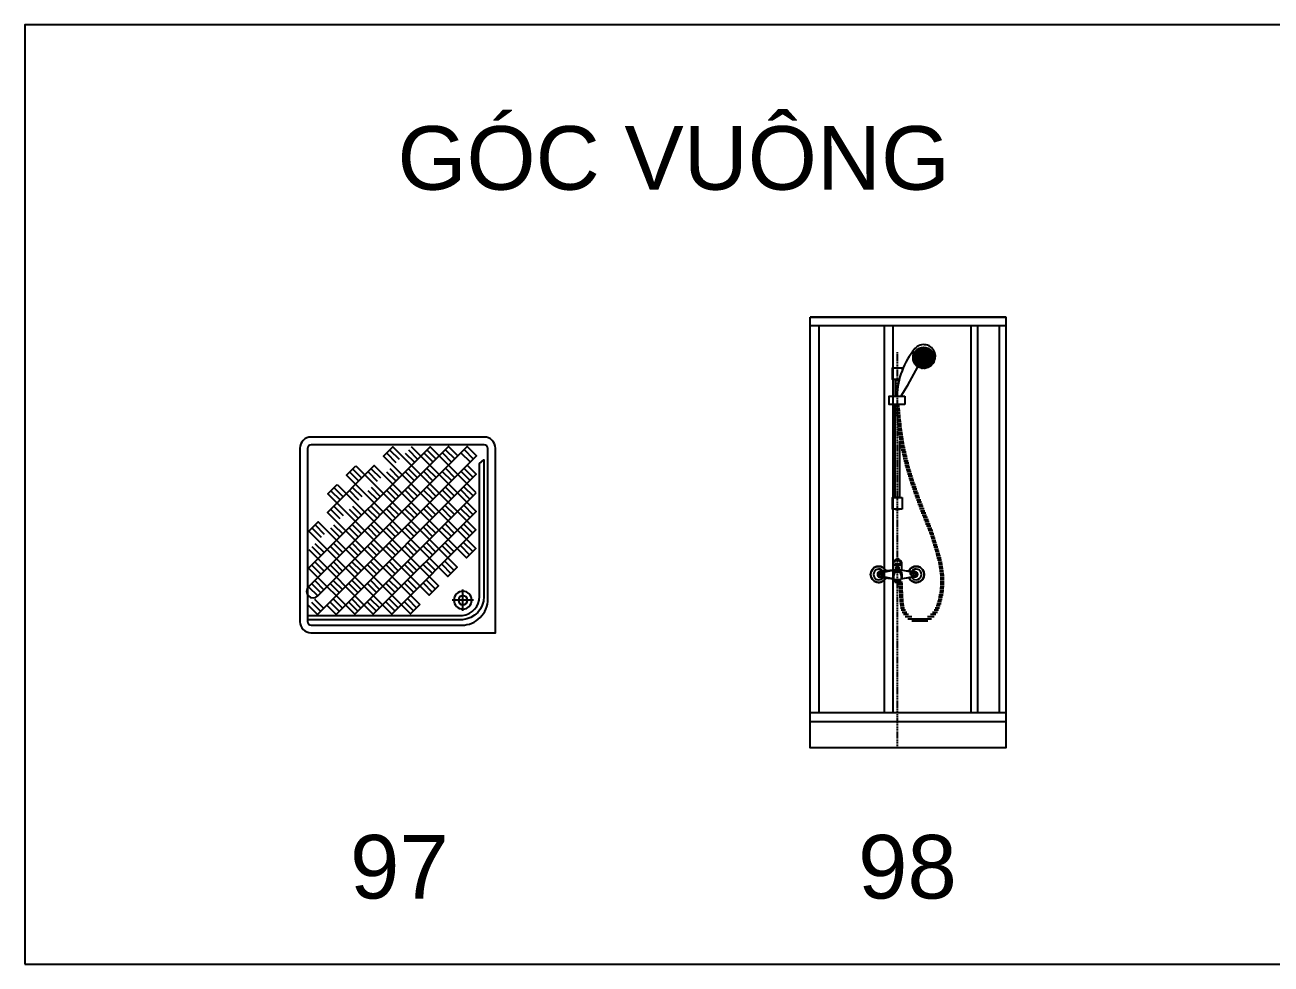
# Model space of a CAD drawing. Header units: inches. Extents: x 242965 to 445791, y 236206 to 423703.
# Drawn here: x 371226 to 376959, y 273806 to 278125 of the extents above; entities that cross this region are included whole.
import ezdxf

# ---------------------------------------------------------------- set-up
doc = ezdxf.new("R2010")
doc.units = ezdxf.units.IN
doc.header["$MEASUREMENT"] = 0
doc.linetypes.add('HIDDEN', pattern=[0.375, 0.25, -0.125])
doc.layers.add('2', color=181, linetype='Continuous', lineweight=20)
doc.layers.add('HATCH', color=8, linetype='Continuous')
doc.layers.add('wc', color=144, linetype='Continuous')
doc.styles.add('Vni-Helve', font='')
doc.styles.get('Vni-Helve').set_extended_font_data('VNI-Helve')

# ---------------------------------------------------------------- blocks, each defined once
blk = doc.blocks.new('98')
at = {"layer": 'HATCH', "linetype": 'Continuous'}
blk.add_lwpolyline([(-900, 1980), (0, 1980), (0, 0), (-900, 0)], close=True, dxfattribs=at)
at = {"layer": 'wc', "color": 7}
blk.add_lwpolyline([(-900, 1980), (0, 1980), (0, 0), (-900, 0)], close=True, dxfattribs=at)
at = {"layer": 'wc'}
for points in [[(0, 1980), (0, 0), (-900, 0), (-900, 1980)], [(0, 1980), (-900, 1980)], [(0, 1940), (-900, 1940)], [(-860, 1940), (-860, 160)], [(-560, 1940), (-560, 160)], [(-520, 1940), (-520, 160)], [(-160, 1940), (-160, 160)], [(-130, 1940), (-130, 160)], [(-30, 1940), (-30, 160)], [(-403.2, 1834.3), (-403.4, 1834.6)], [(-399.5, 1834.3), (-397.6, 1837.6)], [(-397.6, 1837.6), (-397.7, 1837.7)], [(-397.6, 1837.6), (-393.9, 1837.6)], [(-393.9, 1837.6), (-392.7, 1839.7)], [(-392, 1834.3), (-393.9, 1837.6)], [(-388.5, 1840.8), (-388.2, 1840.8)], [(-388.2, 1840.8), (-388.2, 1840.9)], [(-386.4, 1837.6), (-388.2, 1840.8)], [(-388.2, 1834.3), (-386.4, 1837.6)], [(-386.4, 1837.6), (-382.6, 1837.6)], [(-382.6, 1837.6), (-380.7, 1840.8)], [(-380.7, 1834.3), (-382.6, 1837.6)], [(-380.7, 1840.8), (-381.4, 1841.9)], [(-380.7, 1840.8), (-377, 1840.8)], [(-377, 1840.8), (-376.3, 1842)], [(-375.1, 1837.6), (-377, 1840.8)], [(-377, 1834.3), (-375.1, 1837.6)], [(-375.1, 1837.6), (-371.4, 1837.6)], [(-371.4, 1837.6), (-369.5, 1840.8)], [(-369.5, 1834.3), (-371.4, 1837.6)], [(-369.5, 1840.8), (-369.8, 1841.4)], [(-369.5, 1840.8), (-366.8, 1840.8)], [(-365.7, 1834.3), (-363.9, 1837.6)], [(-363.9, 1837.6), (-365.6, 1840.5)], [(-363.9, 1837.6), (-360.1, 1837.6)], [(-360.1, 1837.6), (-359.5, 1838.6)], [(-358.2, 1834.3), (-360.1, 1837.6)], [(-354.5, 1834.3), (-353.7, 1835.7)], [(-426.3, 1794.4), (-425.7, 1795.4)], [(-425.7, 1795.4), (-426.2, 1796.2)], [(-425.7, 1788.9), (-426.1, 1789.5)], [(-426, 1788.4), (-425.7, 1788.9)], [(-425.7, 1795.4), (-422, 1795.4)], [(-425.7, 1788.9), (-422, 1788.9)], [(-425.5, 1801.8), (-422, 1801.8)], [(-425, 1782.4), (-422, 1782.4)], [(-423.9, 1808.3), (-422, 1808.3)], [(-422, 1808.3), (-420.1, 1811.6)], [(-420.1, 1805.1), (-422, 1808.3)], [(-422, 1801.8), (-420.1, 1805.1)], [(-420.1, 1798.6), (-422, 1801.8)], [(-422, 1795.4), (-420.1, 1798.6)], [(-420.1, 1792.1), (-422, 1795.4)], [(-422, 1788.9), (-420.1, 1792.1)], [(-420.1, 1785.6), (-422, 1788.9)], [(-422, 1782.4), (-420.1, 1785.6)], [(-420.1, 1779.1), (-422, 1782.4)], [(-422, 1775.9), (-420.1, 1779.1)], [(-420.1, 1811.6), (-421.6, 1814.2)], [(-420.1, 1811.6), (-416.4, 1811.6)], [(-420.1, 1805.1), (-416.4, 1805.1)], [(-420.1, 1798.6), (-416.4, 1798.6)], [(-420.1, 1792.1), (-416.4, 1792.1)], [(-420.1, 1785.6), (-416.4, 1785.6)], [(-420.1, 1779.1), (-416.4, 1779.1)], [(-419.6, 1818.1), (-416.4, 1818.1)], [(-416.4, 1818.1), (-414.5, 1821.3)], [(-414.5, 1814.8), (-416.4, 1818.1)], [(-416.4, 1811.6), (-414.5, 1814.8)], [(-414.5, 1808.3), (-416.4, 1811.6)], [(-416.4, 1805.1), (-414.5, 1808.3)], [(-414.5, 1801.8), (-416.4, 1805.1)], [(-416.4, 1798.6), (-414.5, 1801.8)], [(-414.5, 1795.4), (-416.4, 1798.6)], [(-416.4, 1792.1), (-414.5, 1795.4)], [(-414.5, 1788.9), (-416.4, 1792.1)], [(-416.4, 1785.6), (-414.5, 1788.9)], [(-414.5, 1782.4), (-416.4, 1785.6)], [(-416.4, 1779.1), (-414.5, 1782.4)], [(-414.5, 1775.9), (-416.4, 1779.1)], [(-414.5, 1821.3), (-415.8, 1823.6)], [(-414.5, 1821.3), (-410.7, 1821.3)], [(-414.5, 1814.8), (-410.7, 1814.8)], [(-414.5, 1808.3), (-410.7, 1808.3)], [(-414.5, 1801.8), (-411.5, 1801.8), (-410.7, 1801.8)], [(-414.5, 1795.4), (-412.5, 1795.4), (-410.7, 1795.4)], [(-414.5, 1788.9), (-412.3, 1788.9), (-410.7, 1788.9)], [(-414.5, 1782.4), (-410.8, 1782.4), (-410.7, 1782.4)], [(-412, 1827.8), (-410.7, 1827.8)], [(-410.7, 1827.8), (-409.3, 1830.3)], [(-408.9, 1824.6), (-410.7, 1827.8)], [(-410.7, 1821.3), (-408.9, 1824.6)], [(-408.9, 1818.1), (-410.7, 1821.3)], [(-410.7, 1814.8), (-408.9, 1818.1)], [(-408.9, 1811.6), (-410.7, 1814.8)], [(-410.7, 1808.3), (-408.9, 1811.6)], [(-409.9, 1806.9), (-410.7, 1808.3)], [(-410.7, 1801.8), (-408.9, 1805.1)], [(-408.9, 1798.6), (-410.7, 1801.8)], [(-410.7, 1795.4), (-408.9, 1798.6)], [(-408.9, 1792.1), (-410.7, 1795.4)], [(-410.7, 1788.9), (-408.9, 1792.1)], [(-408.9, 1785.6), (-410.7, 1788.9)], [(-410.7, 1782.4), (-408.9, 1785.6)], [(-408.9, 1779.1), (-410.7, 1782.4)], [(-410.7, 1775.9), (-409.2, 1778.5)], [(-408.9, 1805.1), (-409.9, 1806.9)], [(-409.2, 1778.5), (-408.9, 1779.1)], [(-408.9, 1824.6), (-405.1, 1824.6)], [(-408.9, 1818.1), (-405.1, 1818.1)], [(-408.9, 1811.6), (-407.5, 1811.6), (-405.1, 1811.6)], [(-408.9, 1805.1), (-405.1, 1805.1)], [(-408.9, 1798.6), (-405.1, 1798.6)], [(-408.9, 1792.1), (-405.1, 1792.1)], [(-408.9, 1785.6), (-405.1, 1785.6)], [(-408.9, 1779.1), (-405.1, 1779.1)], [(-408.4, 1831.1), (-405.1, 1831.1)], [(-405.1, 1831.1), (-403.2, 1834.3)], [(-403.2, 1827.8), (-405.1, 1831.1)], [(-405.1, 1824.6), (-403.2, 1827.8)], [(-403.2, 1821.3), (-405.1, 1824.6)], [(-405.1, 1818.1), (-403.2, 1821.3)], [(-404.1, 1816.3), (-405.1, 1818.1)], [(-405.1, 1811.6), (-403.2, 1814.8)], [(-403.2, 1808.3), (-405.1, 1811.6)], [(-405.1, 1805.1), (-403.2, 1808.3)], [(-403.2, 1801.8), (-405.1, 1805.1)], [(-405.1, 1798.6), (-403.2, 1801.8)], [(-403.2, 1795.4), (-405.1, 1798.6)], [(-405.1, 1792.1), (-403.2, 1795.4)], [(-403.2, 1788.9), (-405.1, 1792.1)], [(-405.1, 1785.6), (-403.2, 1788.9)], [(-403.2, 1782.4), (-405.1, 1785.6)], [(-405.1, 1779.1), (-403.2, 1782.4)], [(-403.2, 1775.9), (-405.1, 1779.1)], [(-403.2, 1814.8), (-404.1, 1816.3)], [(-403.2, 1834.3), (-399.5, 1834.3)], [(-403.2, 1827.8), (-399.5, 1827.8)], [(-403.2, 1821.3), (-399.5, 1821.3)], [(-403.2, 1814.8), (-399.5, 1814.8)], [(-403.2, 1808.3), (-399.5, 1808.3)], [(-403.2, 1801.8), (-399.5, 1801.8)], [(-403.2, 1795.4), (-399.5, 1795.4)], [(-403.2, 1788.9), (-399.5, 1788.9)], [(-403.2, 1782.4), (-399.5, 1782.4)], [(-397.6, 1831.1), (-399.5, 1834.3)], [(-399.5, 1827.8), (-397.6, 1831.1)], [(-397.6, 1824.6), (-399.5, 1827.8)], [(-399.5, 1821.3), (-397.6, 1824.6)], [(-399.2, 1820.9), (-399.5, 1821.3)], [(-399.5, 1814.8), (-397.6, 1818.1)], [(-397.6, 1811.6), (-399.5, 1814.8)], [(-399.5, 1808.3), (-397.6, 1811.6)], [(-397.6, 1805.1), (-399.5, 1808.3)], [(-399.5, 1801.8), (-397.6, 1805.1)], [(-397.6, 1798.6), (-399.5, 1801.8)], [(-399.5, 1795.4), (-397.6, 1798.6)], [(-397.6, 1792.1), (-399.5, 1795.4)], [(-399.5, 1788.9), (-397.6, 1792.1)], [(-397.6, 1785.6), (-399.5, 1788.9)], [(-399.5, 1782.4), (-397.6, 1785.6)], [(-397.6, 1779.1), (-399.5, 1782.4)], [(-399.5, 1775.9), (-397.6, 1779.1)], [(-397.6, 1818.1), (-399.2, 1820.9)], [(-397.6, 1831.1), (-393.9, 1831.1)], [(-397.6, 1824.6), (-393.9, 1824.6)], [(-397.6, 1818.1), (-393.9, 1818.1)], [(-397.6, 1811.6), (-393.9, 1811.6)], [(-397.6, 1805.1), (-393.9, 1805.1)], [(-397.6, 1798.6), (-393.9, 1798.6)], [(-397.6, 1792.1), (-393.9, 1792.1)], [(-397.6, 1785.6), (-393.9, 1785.6)], [(-397.6, 1779.1), (-393.9, 1779.1)], [(-393.9, 1831.1), (-392, 1834.3)], [(-392, 1827.8), (-393.9, 1831.1)], [(-393.9, 1824.6), (-392, 1827.8)], [(-392, 1821.3), (-393.8, 1824.4), (-393.8, 1824.4), (-393.9, 1824.6)], [(-393.9, 1818.1), (-392, 1821.3)], [(-392, 1814.8), (-393.9, 1818.1)], [(-393.9, 1811.6), (-392, 1814.8)], [(-392, 1808.3), (-393.9, 1811.6)], [(-393.9, 1805.1), (-392, 1808.3)], [(-392, 1801.8), (-393.9, 1805.1)], [(-393.9, 1798.6), (-392, 1801.8)], [(-392, 1795.4), (-393.9, 1798.6)], [(-393.9, 1792.1), (-392, 1795.4)], [(-392, 1788.9), (-393.9, 1792.1)], [(-393.9, 1785.6), (-392, 1788.9)], [(-392, 1782.4), (-393.9, 1785.6)], [(-393.9, 1779.1), (-392, 1782.4)], [(-392, 1775.9), (-393.9, 1779.1)], [(-392, 1834.3), (-388.2, 1834.3)], [(-392, 1827.8), (-388.2, 1827.8)], [(-392, 1821.3), (-388.2, 1821.3)], [(-392, 1814.8), (-388.2, 1814.8)], [(-392, 1808.3), (-388.2, 1808.3)], [(-392, 1801.8), (-388.2, 1801.8)], [(-392, 1795.4), (-388.2, 1795.4)], [(-392, 1788.9), (-388.2, 1788.9)], [(-392, 1782.4), (-388.2, 1782.4)], [(-386.4, 1831.1), (-388.2, 1834.3)], [(-388.2, 1827.8), (-386.4, 1831.1)], [(-387.7, 1826.9), (-388.2, 1827.8)], [(-388.2, 1821.3), (-386.4, 1824.6)], [(-386.4, 1818.1), (-388.2, 1821.3)], [(-388.2, 1814.8), (-386.4, 1818.1)], [(-386.4, 1811.6), (-388.2, 1814.8)], [(-388.2, 1808.3), (-386.4, 1811.6)], [(-386.4, 1805.1), (-388.2, 1808.3)], [(-388.2, 1801.8), (-386.4, 1805.1)], [(-386.4, 1798.6), (-388.2, 1801.8)], [(-388.2, 1795.4), (-386.4, 1798.6)], [(-386.4, 1792.1), (-388.2, 1795.4)], [(-388.2, 1788.9), (-386.4, 1792.1)], [(-386.4, 1785.6), (-388.2, 1788.9)], [(-388.2, 1782.4), (-386.4, 1785.6)], [(-386.4, 1779.1), (-388.2, 1782.4)], [(-388.2, 1775.9), (-386.4, 1779.1)], [(-386.4, 1824.6), (-387.7, 1826.9)], [(-386.4, 1831.1), (-382.6, 1831.1)], [(-386.4, 1824.6), (-382.6, 1824.6)], [(-386.4, 1818.1), (-382.6, 1818.1)], [(-386.4, 1811.6), (-382.6, 1811.6)], [(-386.4, 1805.1), (-382.6, 1805.1)], [(-386.4, 1798.6), (-382.6, 1798.6)], [(-386.4, 1792.1), (-382.6, 1792.1)], [(-386.4, 1785.6), (-382.6, 1785.6)], [(-386.4, 1779.1), (-382.6, 1779.1)], [(-382.6, 1831.1), (-380.7, 1834.3)], [(-380.9, 1828.2), (-382.6, 1831.1)], [(-382.6, 1824.6), (-380.7, 1827.8)], [(-380.7, 1821.3), (-382.6, 1824.6)], [(-382.6, 1818.1), (-380.7, 1821.3)], [(-380.7, 1814.8), (-382.6, 1818.1)], [(-382.6, 1811.6), (-380.7, 1814.8)], [(-380.7, 1808.3), (-382.6, 1811.6)], [(-382.6, 1805.1), (-380.7, 1808.3)], [(-380.7, 1801.8), (-382.6, 1805.1)], [(-382.6, 1798.6), (-380.7, 1801.8)], [(-380.7, 1795.4), (-382.6, 1798.6)], [(-382.6, 1792.1), (-380.7, 1795.4)], [(-380.7, 1788.9), (-382.6, 1792.1)], [(-382.6, 1785.6), (-380.7, 1788.9)], [(-380.7, 1782.4), (-382.6, 1785.6)], [(-382.6, 1779.1), (-380.7, 1782.4)], [(-380.7, 1775.9), (-382.6, 1779.1)], [(-380.7, 1827.8), (-380.9, 1828.2)], [(-380.7, 1834.3), (-377, 1834.3)], [(-380.7, 1827.8), (-377, 1827.8)], [(-380.7, 1821.3), (-377, 1821.3)], [(-380.7, 1814.8), (-377, 1814.8)], [(-380.7, 1808.3), (-377, 1808.3)], [(-380.7, 1801.8), (-377, 1801.8)], [(-380.7, 1795.4), (-377, 1795.4)], [(-380.7, 1788.9), (-377, 1788.9)], [(-380.7, 1782.4), (-377, 1782.4)], [(-375.1, 1831.1), (-377, 1834.3)], [(-377, 1827.8), (-376.7, 1828.3)], [(-375.1, 1824.6), (-377, 1827.8)], [(-377, 1821.3), (-375.1, 1824.6)], [(-375.1, 1818.1), (-377, 1821.3)], [(-377, 1814.8), (-375.1, 1818.1)], [(-375.1, 1811.6), (-377, 1814.8)], [(-377, 1808.3), (-375.1, 1811.6)], [(-375.1, 1805.1), (-377, 1808.3)], [(-377, 1801.8), (-375.1, 1805.1)], [(-375.1, 1798.6), (-377, 1801.8)], [(-377, 1795.4), (-375.1, 1798.6)], [(-375.1, 1792.1), (-377, 1795.4)], [(-377, 1788.9), (-375.1, 1792.1)], [(-375.1, 1785.6), (-377, 1788.9)], [(-377, 1782.4), (-375.1, 1785.6)], [(-375.1, 1779.1), (-377, 1782.4)], [(-377, 1775.9), (-375.1, 1779.1)], [(-376.7, 1828.3), (-375.1, 1831.1)], [(-375.1, 1831.1), (-371.4, 1831.1)], [(-375.1, 1824.6), (-371.4, 1824.6)], [(-375.1, 1818.1), (-371.4, 1818.1)], [(-375.1, 1811.6), (-371.4, 1811.6)], [(-375.1, 1805.1), (-371.4, 1805.1)], [(-375.1, 1798.6), (-371.4, 1798.6)], [(-375.1, 1792.1), (-371.4, 1792.1)], [(-375.1, 1785.6), (-371.4, 1785.6)], [(-375.1, 1779.1), (-371.4, 1779.1)], [(-371.4, 1831.1), (-369.5, 1834.3)], [(-369.5, 1827.8), (-371.4, 1831.1)], [(-371.4, 1824.6), (-369.7, 1827.4)], [(-369.5, 1821.3), (-371.4, 1824.6)], [(-371.4, 1818.1), (-369.5, 1821.3)], [(-369.5, 1814.8), (-371.4, 1818.1)], [(-371.4, 1811.6), (-369.5, 1814.8)], [(-369.5, 1808.3), (-371.4, 1811.6)], [(-371.4, 1805.1), (-369.5, 1808.3)], [(-369.5, 1801.8), (-371.4, 1805.1)], [(-371.4, 1798.6), (-369.5, 1801.8)], [(-369.5, 1795.4), (-371.4, 1798.6)], [(-371.4, 1792.1), (-369.5, 1795.4)], [(-369.5, 1788.9), (-371.4, 1792.1)], [(-371.4, 1785.6), (-369.5, 1788.9)], [(-369.5, 1782.4), (-371.4, 1785.6)], [(-371.4, 1779.1), (-369.5, 1782.4)], [(-369.5, 1775.9), (-371.4, 1779.1)], [(-369.7, 1827.4), (-369.5, 1827.8)], [(-369.5, 1834.3), (-365.7, 1834.3)], [(-369.5, 1827.8), (-365.7, 1827.8)], [(-369.5, 1821.3), (-365.7, 1821.3)], [(-369.5, 1814.8), (-365.7, 1814.8)], [(-369.5, 1808.3), (-365.7, 1808.3)], [(-369.5, 1801.8), (-365.7, 1801.8)], [(-369.5, 1795.4), (-365.7, 1795.4)], [(-369.5, 1788.9), (-365.7, 1788.9)], [(-369.5, 1782.4), (-365.7, 1782.4)], [(-363.9, 1831.1), (-365.7, 1834.3)], [(-365.7, 1827.8), (-363.9, 1831.1)], [(-364.6, 1825.8), (-365.7, 1827.8)], [(-365.7, 1821.3), (-363.9, 1824.6)], [(-363.9, 1818.1), (-365.7, 1821.3)], [(-365.7, 1814.8), (-363.9, 1818.1)], [(-363.9, 1811.6), (-365.7, 1814.8)], [(-365.7, 1808.3), (-363.9, 1811.6)], [(-363.9, 1805.1), (-365.7, 1808.3)], [(-365.7, 1801.8), (-363.9, 1805.1)], [(-363.9, 1798.6), (-365.7, 1801.8)], [(-365.7, 1795.4), (-363.9, 1798.6)], [(-363.9, 1792.1), (-365.7, 1795.4)], [(-365.7, 1788.9), (-363.9, 1792.1)], [(-363.9, 1785.6), (-365.7, 1788.9)], [(-365.7, 1782.4), (-363.9, 1785.6)], [(-363.9, 1779.1), (-365.7, 1782.4)], [(-365.7, 1775.9), (-363.9, 1779.1)], [(-363.9, 1824.6), (-364.6, 1825.8)], [(-363.9, 1831.1), (-360.1, 1831.1)], [(-363.9, 1824.6), (-361.9, 1824.6)], [(-363.9, 1818.1), (-360.1, 1818.1)], [(-363.9, 1811.6), (-360.1, 1811.6)], [(-363.9, 1805.1), (-360.1, 1805.1)], [(-363.9, 1798.6), (-360.1, 1798.6)], [(-363.9, 1792.1), (-360.1, 1792.1)], [(-363.9, 1785.6), (-360.1, 1785.6)], [(-363.9, 1779.1), (-360.1, 1779.1)], [(-361.9, 1824.6), (-360.1, 1824.6)], [(-360.1, 1831.1), (-358.2, 1834.3)], [(-358.2, 1827.8), (-360.1, 1831.1)], [(-360.1, 1824.6), (-358.2, 1827.8)], [(-359.3, 1823.1), (-360.1, 1824.6)], [(-360.1, 1818.1), (-358.2, 1821.3)], [(-358.2, 1814.8), (-360.1, 1818.1)], [(-360.1, 1811.6), (-358.2, 1814.8)], [(-358.2, 1808.3), (-360.1, 1811.6)], [(-360.1, 1805.1), (-358.2, 1808.3)], [(-358.2, 1801.8), (-360.1, 1805.1)], [(-360.1, 1798.6), (-358.2, 1801.8)], [(-358.2, 1795.4), (-360.1, 1798.6)], [(-360.1, 1792.1), (-358.2, 1795.4)], [(-358.2, 1788.9), (-360.1, 1792.1)], [(-360.1, 1785.6), (-358.2, 1788.9)], [(-358.2, 1782.4), (-360.1, 1785.6)], [(-360.1, 1779.1), (-358.2, 1782.4)], [(-358.2, 1775.9), (-360.1, 1779.1)], [(-358.2, 1821.3), (-359.3, 1823.1)], [(-358.2, 1834.3), (-354.5, 1834.3)], [(-358.2, 1827.8), (-354.5, 1827.8)], [(-358.2, 1821.3), (-356.6, 1821.3)], [(-358.2, 1814.8), (-354.5, 1814.8)], [(-358.2, 1808.3), (-354.5, 1808.3)], [(-358.2, 1801.8), (-354.5, 1801.8)], [(-358.2, 1795.4), (-354.5, 1795.4)], [(-358.2, 1788.9), (-354.5, 1788.9)], [(-358.2, 1782.4), (-354.5, 1782.4)], [(-356.6, 1821.3), (-354.5, 1821.3)], [(-352.6, 1831.1), (-354.5, 1834.3)], [(-354.5, 1827.8), (-352.6, 1831.1)], [(-352.6, 1824.6), (-354.5, 1827.8)], [(-354.5, 1821.3), (-352.6, 1824.6)], [(-352.6, 1818.1), (-354.5, 1821.3)], [(-354.5, 1814.8), (-352.7, 1817.9)], [(-352.6, 1811.6), (-354.5, 1814.8)], [(-354.5, 1808.3), (-352.6, 1811.6)], [(-352.6, 1805.1), (-354.5, 1808.3)], [(-354.5, 1801.8), (-352.6, 1805.1)], [(-352.6, 1798.6), (-354.5, 1801.8)], [(-354.5, 1795.4), (-352.6, 1798.6)], [(-352.6, 1792.1), (-354.5, 1795.4)], [(-354.5, 1788.9), (-352.6, 1792.1)], [(-352.6, 1785.6), (-354.5, 1788.9)], [(-354.5, 1782.4), (-352.6, 1785.6)], [(-352.6, 1779.1), (-354.5, 1782.4)], [(-354.5, 1775.9), (-352.6, 1779.1)], [(-352.7, 1817.9), (-352.6, 1818.1)], [(-352.6, 1831.1), (-348.9, 1831.1)], [(-352.6, 1824.6), (-348.9, 1824.6)], [(-352.6, 1818.1), (-348.9, 1818.1)], [(-352.6, 1811.6), (-348.9, 1811.6)], [(-352.6, 1805.1), (-348.9, 1805.1)], [(-352.6, 1798.6), (-348.9, 1798.6)], [(-352.6, 1792.1), (-348.9, 1792.1)], [(-352.6, 1785.6), (-348.9, 1785.6)], [(-352.6, 1779.1), (-348.9, 1779.1)], [(-348.9, 1831.1), (-348.2, 1832.2)], [(-347, 1827.8), (-348.9, 1831.1)], [(-348.9, 1824.6), (-347, 1827.8)], [(-347, 1821.3), (-348.9, 1824.6)], [(-348.9, 1818.1), (-347, 1821.3)], [(-347, 1814.8), (-348.9, 1818.1)], [(-348.9, 1811.6), (-348.4, 1812.5)], [(-347, 1808.3), (-348.9, 1811.6)], [(-348.9, 1805.1), (-347, 1808.3)], [(-347, 1801.8), (-348.9, 1805.1)], [(-348.9, 1798.6), (-347, 1801.8)], [(-347, 1795.4), (-348.9, 1798.6)], [(-348.9, 1792.1), (-347, 1795.4)], [(-347, 1788.9), (-348.9, 1792.1)], [(-348.9, 1785.6), (-347, 1788.9)], [(-347, 1782.4), (-348.9, 1785.6)], [(-348.9, 1779.1), (-347, 1782.4)], [(-347.2, 1776.2), (-348.9, 1779.1)], [(-348.4, 1812.5), (-347, 1814.8)], [(-347, 1827.8), (-343.3, 1827.8)], [(-347, 1821.3), (-343.2, 1821.3)], [(-347, 1814.8), (-343.2, 1814.8)], [(-347, 1808.3), (-346, 1808.3)], [(-347, 1801.8), (-343.7, 1801.8)], [(-347, 1795.4), (-343.2, 1795.4)], [(-347, 1788.9), (-343.2, 1788.9)], [(-347, 1782.4), (-344.5, 1782.4), (-343.2, 1782.4)], [(-346, 1808.3), (-343.2, 1808.3)], [(-343.7, 1801.8), (-343.2, 1801.8)], [(-341.4, 1824.6), (-343.2, 1827.8)], [(-343.2, 1821.3), (-341.4, 1824.6)], [(-341.4, 1818.1), (-343.2, 1821.3)], [(-343.2, 1814.8), (-341.4, 1818.1)], [(-341.4, 1811.6), (-343.2, 1814.8)], [(-343.2, 1808.3), (-341.4, 1811.6)], [(-341.4, 1805.1), (-343.2, 1808.3)], [(-343.2, 1801.8), (-341.4, 1805.1)], [(-341.4, 1798.6), (-343.2, 1801.8)], [(-343.2, 1795.4), (-342.8, 1796.1)], [(-342.7, 1794.4), (-343.2, 1795.4)], [(-343.2, 1788.9), (-342.9, 1789.4)], [(-343, 1788.5), (-343.2, 1788.9)], [(-343.2, 1782.4), (-341.4, 1785.6)], [(-341.4, 1779.1), (-343.2, 1782.4)], [(-343.2, 1775.9), (-341.4, 1779.1)], [(-341.4, 1785.6), (-343, 1788.5)], [(-342.9, 1789.4), (-341.4, 1792.1)], [(-342.8, 1796.1), (-341.4, 1798.6)], [(-341.4, 1792.1), (-342.7, 1794.4)], [(-341.4, 1824.6), (-340.3, 1824.6)], [(-341.4, 1818.1), (-337.6, 1818.1)], [(-341.4, 1811.6), (-337.6, 1811.6)], [(-341.4, 1805.1), (-337.6, 1805.1)], [(-341.4, 1798.6), (-337.6, 1798.6)], [(-341.4, 1792.1), (-337.6, 1792.1)], [(-341.4, 1785.6), (-337.6, 1785.6)], [(-341.4, 1779.1), (-337.6, 1779.1)], [(-337.6, 1818.1), (-336.7, 1819.7)], [(-335.7, 1814.8), (-337.6, 1818.1)], [(-337.6, 1811.6), (-335.7, 1814.8)], [(-335.7, 1808.3), (-337.6, 1811.6)], [(-337.6, 1805.1), (-335.7, 1808.3)], [(-335.7, 1801.8), (-337.6, 1805.1)], [(-337.6, 1798.6), (-335.7, 1801.8)], [(-335.7, 1795.4), (-337.6, 1798.6)], [(-337.6, 1792.1), (-335.7, 1795.4)], [(-335.7, 1788.9), (-337.6, 1792.1)], [(-337.6, 1785.6), (-335.7, 1788.9)], [(-335.7, 1782.4), (-337.6, 1785.6)], [(-337.6, 1779.1), (-335.7, 1782.4)], [(-335.7, 1775.9), (-337.6, 1779.1)], [(-335.7, 1814.8), (-334, 1814.8)], [(-335.7, 1808.3), (-332, 1808.3)], [(-335.7, 1801.8), (-332, 1801.8)], [(-335.7, 1795.4), (-332, 1795.4)], [(-335.7, 1788.9), (-332, 1788.9)], [(-335.7, 1782.4), (-332, 1782.4)], [(-332, 1808.3), (-331.6, 1809.1)], [(-330.6, 1806), (-332, 1808.3)], [(-332, 1801.8), (-330.3, 1804.7)], [(-330.1, 1798.6), (-332, 1801.8)], [(-332, 1795.4), (-330.1, 1798.6)], [(-330.1, 1792.1), (-332, 1795.4)], [(-332, 1788.9), (-330.1, 1792.1)], [(-330.1, 1785.6), (-332, 1788.9)], [(-332, 1782.4), (-330.1, 1785.6)], [(-330.8, 1780.3), (-332, 1782.4)], [(-330.1, 1798.6), (-329.3, 1798.6)], [(-330.1, 1792.1), (-329, 1792.1)], [(-330.1, 1785.6), (-329.6, 1785.6)], [(-495.9, 1694.4), (-520.8, 1694.4), (-520.8, 1748.1), (-475.9, 1748.1)], [(-475.9, 1748.1), (-475.9, 1737.4)], [(-423, 1775.9), (-422, 1775.9)], [(-420.1, 1772.6), (-422, 1775.9)], [(-420.9, 1771.2), (-420.1, 1772.6)], [(-420.1, 1772.6), (-416.4, 1772.6)], [(-417.9, 1766.1), (-416.4, 1766.1)], [(-416.4, 1772.6), (-414.5, 1775.9)], [(-414.5, 1769.4), (-416.4, 1772.6)], [(-416.4, 1766.1), (-414.5, 1769.4)], [(-414.5, 1762.9), (-416.4, 1766.1)], [(-414.9, 1762.1), (-414.5, 1762.9)], [(-414.5, 1775.9), (-410.7, 1775.9)], [(-414.5, 1769.4), (-410.7, 1769.4)], [(-414.5, 1762.9), (-410.7, 1762.9)], [(-408.9, 1772.6), (-410.7, 1775.9)], [(-410.7, 1769.4), (-408.9, 1772.6)], [(-408.9, 1766.1), (-410.7, 1769.4)], [(-410.7, 1762.9), (-408.9, 1766.1)], [(-408.9, 1759.6), (-410.7, 1762.9)], [(-410.2, 1757.3), (-408.9, 1759.6)], [(-408.9, 1772.6), (-405.7, 1772.6), (-405.1, 1772.6)], [(-408.9, 1766.1), (-405.1, 1766.1)], [(-408.9, 1759.6), (-405.1, 1759.6)], [(-405.1, 1772.6), (-403.2, 1775.9)], [(-403.6, 1770), (-405.1, 1772.6)], [(-405.1, 1766.1), (-403.2, 1769.4)], [(-403.2, 1762.9), (-405.1, 1766.1)], [(-405.1, 1759.6), (-403.2, 1762.9)], [(-403.2, 1756.4), (-405.1, 1759.6)], [(-405.1, 1753.2), (-403.2, 1756.4)], [(-403.2, 1769.4), (-403.6, 1770)], [(-403.2, 1775.9), (-399.5, 1775.9)], [(-403.2, 1769.4), (-403, 1769.4), (-399.5, 1769.4)], [(-403.2, 1762.9), (-399.5, 1762.9)], [(-403.2, 1756.4), (-399.5, 1756.4)], [(-397.6, 1772.6), (-399.5, 1775.9)], [(-399.5, 1769.4), (-397.6, 1772.6)], [(-397.6, 1766.1), (-399.5, 1769.4)], [(-399.5, 1762.9), (-398.2, 1765.1)], [(-397.6, 1759.6), (-399.5, 1762.9)], [(-399.5, 1756.4), (-397.6, 1759.6)], [(-397.6, 1753.1), (-399.5, 1756.4)], [(-399.5, 1749.9), (-397.6, 1753.1)], [(-398.2, 1765.1), (-397.6, 1766.1)], [(-397.6, 1772.6), (-393.9, 1772.6)], [(-397.6, 1766.1), (-393.9, 1766.1)], [(-397.6, 1759.6), (-393.9, 1759.6)], [(-397.6, 1753.1), (-393.9, 1753.1)], [(-393.9, 1772.6), (-392, 1775.9)], [(-392, 1769.4), (-393.9, 1772.6)], [(-393.9, 1766.1), (-392, 1769.4)], [(-392, 1762.9), (-393.9, 1766.1)], [(-393.9, 1759.6), (-392.6, 1761.8)], [(-392, 1756.4), (-393.9, 1759.6)], [(-393.9, 1753.1), (-392, 1756.4)], [(-392, 1749.9), (-393.9, 1753.1)], [(-393.4, 1747.4), (-392, 1749.9)], [(-392.6, 1761.8), (-392, 1762.9)], [(-392, 1775.9), (-388.2, 1775.9)], [(-392, 1769.4), (-388.2, 1769.4)], [(-392, 1762.9), (-388.2, 1762.9)], [(-392, 1756.4), (-388.2, 1756.4)], [(-392, 1749.9), (-388.2, 1749.9)], [(-386.4, 1772.6), (-388.2, 1775.9)], [(-388.2, 1769.4), (-386.4, 1772.6)], [(-386.4, 1766.1), (-388.2, 1769.4)], [(-388.2, 1762.9), (-386.4, 1766.1)], [(-386.4, 1759.6), (-388.2, 1762.9)], [(-388.2, 1756.4), (-386.4, 1759.6)], [(-386.4, 1753.1), (-388.2, 1756.4)], [(-388.2, 1749.9), (-386.4, 1753.1)], [(-386.4, 1746.6), (-388.2, 1749.9)], [(-386.9, 1745.6), (-386.4, 1746.6)], [(-386.4, 1772.6), (-382.6, 1772.6)], [(-386.4, 1766.1), (-382.6, 1766.1)], [(-386.4, 1759.6), (-382.6, 1759.6)], [(-386.4, 1759.6), (-386.4, 1759.6)], [(-386.4, 1753.1), (-382.6, 1753.1)], [(-386.4, 1746.6), (-382.6, 1746.6)], [(-382.6, 1772.6), (-380.7, 1775.9)], [(-380.7, 1769.4), (-382.6, 1772.6)], [(-382.6, 1766.1), (-380.7, 1769.4)], [(-380.7, 1762.9), (-382.6, 1766.1)], [(-382.6, 1759.6), (-380.7, 1762.9)], [(-382.1, 1758.7), (-382.6, 1759.6)], [(-382.6, 1753.1), (-380.7, 1756.4)], [(-380.7, 1749.9), (-382.6, 1753.1)], [(-382.6, 1746.6), (-380.7, 1749.9)], [(-381.6, 1744.9), (-382.6, 1746.6)], [(-380.7, 1756.4), (-382.1, 1758.7)], [(-380.7, 1775.9), (-377, 1775.9)], [(-380.7, 1769.4), (-377, 1769.4)], [(-380.7, 1762.9), (-377, 1762.9)], [(-380.7, 1756.4), (-377, 1756.4)], [(-380.7, 1749.9), (-377, 1749.9)], [(-375.1, 1772.6), (-377, 1775.9)], [(-377, 1769.4), (-375.1, 1772.6)], [(-375.1, 1766.1), (-377, 1769.4)], [(-377, 1762.9), (-375.1, 1766.1)], [(-375.1, 1759.6), (-377, 1762.9)], [(-377, 1756.4), (-375.8, 1758.5)], [(-375.1, 1753.1), (-377, 1756.4)], [(-377, 1749.9), (-375.1, 1753.1)], [(-375.1, 1746.6), (-377, 1749.9)], [(-376.2, 1744.8), (-375.1, 1746.6)], [(-375.8, 1758.5), (-375.1, 1759.6)], [(-375.1, 1772.6), (-371.4, 1772.6)], [(-375.1, 1766.1), (-371.4, 1766.1)], [(-375.1, 1759.6), (-371.4, 1759.6)], [(-375.1, 1753.1), (-371.4, 1753.1)], [(-375.1, 1746.6), (-371.4, 1746.6)], [(-371.4, 1772.6), (-369.5, 1775.9)], [(-369.5, 1769.4), (-371.4, 1772.6)], [(-371.4, 1766.1), (-369.5, 1769.4)], [(-369.5, 1762.9), (-371.4, 1766.1)], [(-371.4, 1759.6), (-369.5, 1762.9)], [(-371, 1759.1), (-371.4, 1759.6)], [(-371.4, 1753.1), (-369.5, 1756.4)], [(-369.5, 1749.9), (-371.4, 1753.1)], [(-371.4, 1746.6), (-369.5, 1749.9)], [(-370.6, 1745.2), (-371.4, 1746.6)], [(-369.5, 1756.4), (-371, 1759.1)], [(-369.5, 1775.9), (-365.7, 1775.9)], [(-369.5, 1769.4), (-365.7, 1769.4)], [(-369.5, 1762.9), (-365.7, 1762.9)], [(-369.5, 1756.4), (-365.7, 1756.4)], [(-369.5, 1749.9), (-365.7, 1749.9)], [(-363.9, 1772.6), (-365.7, 1775.9)], [(-365.7, 1769.4), (-363.9, 1772.6)], [(-363.9, 1766.1), (-365.7, 1769.4)], [(-365.7, 1762.9), (-363.9, 1766.1)], [(-364.6, 1760.9), (-365.7, 1762.9)], [(-365.7, 1756.4), (-363.9, 1759.6)], [(-363.9, 1753.1), (-365.7, 1756.4)], [(-365.7, 1749.9), (-363.9, 1753.1)], [(-363.9, 1746.7), (-365.7, 1749.9)], [(-363.9, 1759.6), (-364.6, 1760.9)], [(-363.9, 1772.6), (-360.1, 1772.6)], [(-363.9, 1766.1), (-360.1, 1766.1)], [(-363.9, 1759.6), (-360.1, 1759.6)], [(-363.9, 1753.1), (-360.1, 1753.1)], [(-360.1, 1772.6), (-358.2, 1775.9)], [(-358.2, 1769.4), (-360.1, 1772.6)], [(-360.1, 1766.1), (-358.2, 1769.4)], [(-358.8, 1763.9), (-360.1, 1766.1)], [(-360.1, 1759.6), (-358.2, 1762.9)], [(-358.2, 1756.4), (-360.1, 1759.6)], [(-360.1, 1753.1), (-358.2, 1756.4)], [(-358.2, 1749.9), (-360.1, 1753.1)], [(-359.1, 1748.4), (-358.2, 1749.9)], [(-358.2, 1762.9), (-358.8, 1763.9)], [(-358.2, 1775.9), (-354.5, 1775.9)], [(-358.2, 1769.4), (-354.5, 1769.4)], [(-358.2, 1762.9), (-354.5, 1762.9)], [(-358.2, 1756.4), (-354.5, 1756.4)], [(-358.2, 1749.9), (-355.8, 1749.9)], [(-352.6, 1772.6), (-354.5, 1775.9)], [(-354.5, 1769.4), (-352.6, 1772.6)], [(-353.7, 1767.9), (-354.5, 1769.4)], [(-354.5, 1762.9), (-352.6, 1766.1)], [(-352.6, 1759.6), (-354.5, 1762.9)], [(-354.5, 1756.4), (-352.6, 1759.6)], [(-352.6, 1753.1), (-354.5, 1756.4)], [(-353.9, 1750.9), (-352.6, 1753.1)], [(-352.6, 1766.1), (-353.7, 1767.9)], [(-352.6, 1772.6), (-349.5, 1772.6), (-348.9, 1772.6)], [(-352.6, 1766.1), (-348.9, 1766.1)], [(-352.6, 1759.6), (-348.9, 1759.6)], [(-352.6, 1753.1), (-350.3, 1753.1)], [(-348.9, 1772.6), (-347, 1775.9)], [(-347, 1769.4), (-348.9, 1772.6)], [(-348.9, 1766.1), (-347, 1769.4)], [(-347, 1762.9), (-348.9, 1766.1)], [(-348.9, 1759.6), (-347, 1762.9)], [(-347, 1756.4), (-348.9, 1759.6)], [(-347.8, 1754.9), (-347, 1756.4)], [(-347, 1775.9), (-347.2, 1776.2)], [(-347, 1775.9), (-343.2, 1775.9)], [(-347, 1769.4), (-343.2, 1769.4)], [(-347, 1762.9), (-343.2, 1762.9)], [(-347, 1756.4), (-346, 1756.4)], [(-341.4, 1772.6), (-343.2, 1775.9)], [(-343.2, 1769.4), (-341.4, 1772.6)], [(-341.4, 1766.1), (-343.2, 1769.4)], [(-343.2, 1762.9), (-341.4, 1766.1)], [(-341.8, 1760.4), (-343.2, 1762.9)], [(-341.4, 1772.6), (-337.6, 1772.6)], [(-341.4, 1766.1), (-337.6, 1766.1)], [(-337.6, 1772.6), (-335.7, 1775.9)], [(-335.7, 1769.4), (-337.6, 1772.6)], [(-337.6, 1766.1), (-335.7, 1769.4)], [(-337.5, 1765.9), (-337.6, 1766.1)], [(-335.7, 1775.9), (-332.2, 1775.9)], [(-335.7, 1769.4), (-335.3, 1769.4)], [(-489.8, 1694.4), (-508.3, 1694.4), (-508.3, 1617.8)], [(-464.8, 1579.1), (-536.8, 1579.1), (-536.8, 1617.8), (-464.8, 1617.8)], [(-464.8, 1617.8), (-464.8, 1579.1)], [(-508.3, 1579.1), (-489.3, 1580.9)], [(-488.3, 1410.1), (-488.3, 1151.8), (-508.3, 1151.8), (-508.3, 1579.1)], [(-507.6, 1570.5), (-488.3, 1570.5)], [(-506.6, 1560.5), (-487.4, 1560.5)], [(-505.7, 1550.5), (-486.5, 1550.5)], [(-504.8, 1540.5), (-485.5, 1540.5)], [(-503.8, 1530.5), (-484.5, 1530.5)], [(-502.8, 1520.5), (-483.5, 1520.5)], [(-501.8, 1510.5), (-482.5, 1510.5)], [(-500.7, 1500.5), (-481.4, 1500.5)], [(-499.6, 1490.5), (-480.3, 1490.5)], [(-498.4, 1480.5), (-479.1, 1480.5)], [(-497.2, 1470.5), (-477.9, 1470.5)], [(-495.9, 1460.5), (-476.6, 1460.5)], [(-494.6, 1450.5), (-475.2, 1450.5)], [(-493.2, 1440.5), (-473.8, 1440.5)], [(-491.7, 1430.5), (-472.3, 1430.5)], [(-490.1, 1420.5), (-470.7, 1420.5)], [(-488.4, 1410.5), (-468.9, 1410.5)], [(-486.6, 1400.5), (-467.1, 1400.5)], [(-484.7, 1390.5), (-465.2, 1390.5)], [(-482.8, 1380.5), (-463.2, 1380.5)], [(-480.7, 1370.5), (-461.1, 1370.5)], [(-478.5, 1360.5), (-458.9, 1360.5)], [(-476.3, 1350.5), (-456.6, 1350.5)], [(-473.9, 1340.5), (-454.2, 1340.5)], [(-471.5, 1330.5), (-451.7, 1330.5)], [(-469, 1320.5), (-449.2, 1320.5)], [(-466.4, 1310.5), (-446.5, 1310.5)], [(-463.7, 1300.5), (-443.8, 1300.5)], [(-460.9, 1290.5), (-441, 1290.5)], [(-458.1, 1280.5), (-438.1, 1280.5)], [(-455.2, 1270.5), (-435.2, 1270.5)], [(-452.2, 1260.5), (-432.1, 1260.5)], [(-449.1, 1250.5), (-429, 1250.5)], [(-446, 1240.5), (-425.9, 1240.5)], [(-442.8, 1230.5), (-422.6, 1230.5)], [(-439.5, 1220.5), (-419.3, 1220.5)], [(-436.2, 1210.5), (-416, 1210.5)], [(-475.9, 1098.1), (-520.8, 1098.1), (-520.8, 1151.8), (-475.9, 1151.8)], [(-475.9, 1151.8), (-475.9, 1098.1)], [(-432.8, 1200.5), (-412.6, 1200.5)], [(-429.4, 1190.5), (-409.1, 1190.5)], [(-425.9, 1180.5), (-405.6, 1180.5)], [(-422.4, 1170.5), (-402, 1170.5)], [(-418.8, 1160.5), (-398.4, 1160.5)], [(-415.1, 1150.5), (-394.7, 1150.5)], [(-508.3, 1098.1), (-488.3, 1098.1)], [(-411.4, 1140.5), (-391, 1140.5)], [(-407.7, 1130.5), (-387.2, 1130.5)], [(-403.9, 1120.5), (-383.4, 1120.5)], [(-400.1, 1110.5), (-379.6, 1110.5)], [(-396.3, 1100.5), (-375.7, 1100.5)], [(-392.4, 1090.5), (-371.8, 1090.5)], [(-388.5, 1080.5), (-367.9, 1080.5)], [(-384.6, 1070.5), (-364, 1070.5)], [(-380.6, 1060.5), (-360, 1060.5)], [(-376.7, 1050.5), (-356, 1050.5)], [(-372.7, 1040.5), (-352, 1040.5)], [(-368.7, 1030.5), (-348, 1030.5)], [(-364.6, 1020.5), (-344, 1020.5)], [(-360.6, 1010.5), (-339.9, 1010.5)], [(-356.6, 1000.5), (-335.9, 1000.5)], [(-352.5, 990.5), (-333.5, 990.5)], [(-349.9, 983.8), (-330.7, 983.8)], [(-346.9, 973.8), (-327.7, 973.8)], [(-343.8, 963.8), (-324.6, 963.8)], [(-340.7, 953.8), (-321.5, 953.8)], [(-337.6, 943.8), (-318.3, 943.8)], [(-334.4, 933.8), (-315.2, 933.8)], [(-331.3, 923.8), (-312.1, 923.8)], [(-494.6, 868.3), (-497.9, 868.3)], [(-489.7, 861.1), (-483, 851)], [(-485.9, 855.5), (-489.2, 864.5)], [(-328.2, 913.8), (-309, 913.8)], [(-325.2, 903.8), (-306, 903.8)], [(-322.3, 893.8), (-303.2, 893.8)], [(-319.4, 883.8), (-300.4, 883.8)], [(-316.7, 873.8), (-297.7, 873.8)], [(-314.1, 863.8), (-295.2, 863.8)], [(-573.7, 818.5), (-573.7, 781.5)], [(-517.5, 852.3), (-517.5, 840.5), (-517.5, 817.3)], [(-478.4, 840.5), (-517.5, 840.5)], [(-479.2, 817.3), (-517.5, 817.3), (-478.4, 817.3)], [(-510.7, 846.1), (-484.6, 846.1)], [(-490.1, 830.2), (-506.1, 830.2)], [(-506.1, 817.3), (-490.1, 817.3)], [(-490.1, 817.3), (-490.1, 830.2)], [(-423.7, 818.5), (-423.7, 781.5)], [(-311.7, 853.8), (-292.9, 853.8)], [(-309.5, 843.8), (-290.8, 843.8)], [(-307.5, 833.8), (-288.8, 833.8)], [(-305.8, 823.8), (-287.2, 823.8)], [(-304.2, 813.8), (-285.7, 813.8)], [(-303, 803.8), (-284.5, 803.8)], [(-592.2, 800), (-555.2, 800)], [(-518.7, 797.3), (-518.7, 781.3)], [(-514.8, 774), (-481.5, 774)], [(-511, 774), (-511, 761.4)], [(-511, 767.7), (-485.7, 767.7)], [(-511, 764.5), (-485.7, 764.5)], [(-511, 761.4), (-485.7, 761.4)], [(-499.1, 761.4), (-474.6, 762.4)], [(-496.5, 753.8), (-474.2, 753.8)], [(-485.7, 774), (-485.7, 761.4)], [(-478.1, 797.3), (-478.1, 781.3)], [(-405.2, 800), (-442.2, 800)], [(-302, 793.8), (-283.6, 793.8)], [(-301.4, 783.8), (-283, 783.8)], [(-301.4, 753.8), (-283, 753.8)], [(-301.1, 773.8), (-282.7, 773.8)], [(-301.1, 763.8), (-282.7, 763.8)], [(-494.2, 743.8), (-473.9, 743.8)], [(-492.4, 733.8), (-473.5, 733.8)], [(-491.5, 723.8), (-473.1, 723.8)], [(-491.1, 713.8), (-472.7, 713.8)], [(-490.7, 703.8), (-472.3, 703.8)], [(-490.1, 693.8), (-471.7, 693.8)], [(-309.3, 693.8), (-290.5, 693.8)], [(-307.3, 703.8), (-288.6, 703.8)], [(-305.5, 713.8), (-286.9, 713.8)], [(-304, 723.8), (-285.5, 723.8)], [(-302.8, 733.8), (-284.4, 733.8)], [(-301.9, 743.8), (-283.5, 743.8)], [(-489.5, 683.8), (-471, 683.8)], [(-488.6, 673.8), (-470.2, 673.8)], [(-487.5, 663.8), (-469, 663.8)], [(-486.1, 653.8), (-467.4, 653.8)], [(-484.1, 643.8), (-465.1, 643.8)], [(-481.2, 633.8), (-461.5, 633.8)], [(-330, 633.8), (-309.2, 633.8)], [(-324.8, 643.8), (-304.8, 643.8)], [(-320.6, 653.8), (-301.1, 653.8)], [(-317.1, 663.8), (-297.9, 663.8)], [(-314.2, 673.8), (-295.2, 673.8)], [(-311.6, 683.8), (-292.7, 683.8)], [(-477.1, 623.8), (-455.8, 623.8)], [(-471.2, 613.8), (-446.7, 613.8)], [(-462.8, 603.8), (-431.9, 603.8)], [(-450.8, 593.8), (-341.2, 593.8)], [(-432.6, 583.8), (-359.1, 583.8)], [(-359.8, 603.8), (-329.7, 603.8)], [(-345.7, 613.8), (-321.1, 613.8)], [(-336.6, 623.8), (-314.5, 623.8)], [(0, 160), (-900, 160)], [(0, 120), (-900, 120)]]:
    blk.add_lwpolyline(points, dxfattribs=at)
for points in [[(-338.3, 1764, 1.015899), (-417.7, 1835.9), (-417.7, 1835.9, 0.165771), (-500.8, 1617.8)], [(-480.7, 1618.4, 0.015013), (-403.8, 1752.4)], [(-512.1, 852), (-506.5, 861), (-506.5, 861, -0.25792), (-501.6, 863.7), (-501.6, 863.7), (-494.5, 863.7), (-494.5, 863.7, -0.250973), (-489.7, 861.1)], [(-510, 855.5), (-506.6, 864.5), (-506.6, 864.5, -0.314088), (-501.2, 868.3), (-501.2, 868.3), (-497.9, 868.3)], [(-489.2, 864.5, 0.314088), (-494.6, 868.3)], [(-565, 812.4, 2.945556), (-564.8, 782.6)], [(-517.5, 777.6), (-579.7, 789.8), (-579.7, 789.8, -0.699185), (-578.9, 805.3), (-578.9, 805.3), (-517.5, 817.3), (-580.6, 810.8), (-580.6, 810.8, 0.699185), (-581.9, 784.5), (-581.9, 784.5), (-514.8, 777.3)], [(-562.4, 808.3, 0.002708), (-562.5, 808.5)], [(-474.8, 801.4, 0.516536), (-521.5, 801.4)], [(-508.4, 859.8, 0.469692), (-517.5, 852.3)], [(-481.5, 792.9, 1), (-514.8, 792.9)], [(-498.3, 835.1, 0.374433), (-506.1, 830.2), (-506.1, 830.2), (-506.1, 817.3)], [(-490.6, 830.2, 0.374433), (-498.3, 835.1)], [(-478.4, 817.3), (-478.4, 840.5), (-478.4, 840.5), (-478.4, 852.3, 0.469692), (-487.5, 859.8)], [(-481.5, 777.2), (-417, 789.8), (-417, 789.8, 0.699185), (-417.8, 805.3), (-417.8, 805.3), (-479.2, 817.3), (-416.1, 810.8), (-416.1, 810.8, -0.699185), (-414.8, 784.5), (-414.8, 784.5), (-479.2, 777.6)], [(-433.8, 808.5, 0.001835), (-433.9, 808.3)], [(-431.4, 782.7, 2.955942), (-431.3, 812.4)], [(-562.5, 786.4, 0.003512), (-562.3, 786.7)], [(-514.8, 774), (-514.8, 792.9), (-514.8, 792.9, 0.465793), (-521.5, 801.4)], [(-474.8, 801.4, 0.465793), (-481.5, 792.9), (-481.5, 792.9), (-481.5, 774)], [(-433.9, 786.7, 0.002638), (-433.8, 786.5)]]:
    blk.add_lwpolyline(points, format="xyb", dxfattribs=at)
at = {"layer": 'wc', "linetype": 'HIDDEN', "ltscale": 20}
blk.add_lwpolyline([(-500, 1820), (-500, 0)], dxfattribs=at)
at = {"layer": 'wc'}
for points in [[(-551.6, 781.2, -4.301826), (-551.6, 813.8, 4.301826)], [(-445.1, 813.8, -4.301826), (-445.1, 781.2, 4.301826)]]:
    blk.add_lwpolyline(points, format="xyb", close=True, dxfattribs=at)
for centre, radius in [((-377.6, 1793.4), 48.7), ((-377.6, 1793.4), 35), ((-573.7, 800), 12.6), ((-423.7, 800), 12.6)]:
    blk.add_circle(centre, radius, dxfattribs=at)
blk = doc.blocks.new('97')
at = {"layer": 'HATCH', "linetype": 'Continuous'}
blk.add_lwpolyline([(-900, 51.1, 0.414214), (-848.9, 0), (0, 0), (0, 848.9, 0.414214), (-51.1, 900), (-848.9, 900, 0.414214), (-900, 848.9)], format="xyb", close=True, dxfattribs=at)
at = {"layer": 'wc', "color": 7}
for points in [[(-900, 51.1, 0.414214), (-848.9, 0), (0, 0), (0, 848.9, 0.414214), (-51.1, 900), (-848.9, 900, 0.414214), (-900, 848.9)], [(-864.9, 52.1, 0.414214), (-847.9, 35.1), (-847.9, 35.1), (-155.1, 35.1), (-155.1, 35.1, 0.414214), (-35.1, 155.1), (-35.1, 847.9), (-35.1, 847.9, 0.414214), (-52.1, 864.9), (-52.1, 864.9), (-847.9, 864.9), (-847.9, 864.9, 0.414214), (-864.9, 847.9), (-864.9, 847.9)]]:
    blk.add_lwpolyline(points, format="xyb", close=True, dxfattribs=at)
at = {"layer": 'wc', "color": 8}
for points in [[(-173, 814.1), (-215.4, 856.5), (-860.3, 211.6), (-817.9, 169.2), (-817.9, 169.2), (-130, 857.1), (-87.6, 814.6), (-818.4, 83.8), (-860.8, 126.2)], [(-859.1, 382.5), (-562.2, 85.5), (-89.3, 558.4), (-386.2, 855.4)], [(-500.3, 826.1), (-457.9, 783.7)], [(-486, 840.5), (-443.6, 798)], [(-414.9, 826.7), (-372.5, 784.3)], [(-400.6, 841), (-358.1, 798.6)], [(-329.5, 827.3), (-287.1, 784.8)], [(-315.2, 841.6), (-272.7, 799.2)], [(-244.1, 827.8), (-201.6, 785.4)], [(-229.7, 842.2), (-187.3, 799.7)], [(-158.7, 828.4), (-116.2, 786)], [(-144.3, 842.7), (-101.9, 800.3)], [(-775.4, 126.8), (-733, 84.4), (-88.1, 729.2), (-130.6, 771.6)], [(-657.4, 753.9), (-615, 711.5)], [(-572, 754.5), (-529.5, 712.1)], [(-486.6, 755.1), (-444.1, 712.6)], [(-401.1, 755.6), (-358.7, 713.2)], [(-315.7, 756.2), (-273.3, 713.8)], [(-230.3, 756.7), (-187.9, 714.3)], [(-144.9, 757.3), (-102.5, 714.9)], [(-671.7, 739.6), (-629.3, 697.2)], [(-586.3, 740.2), (-543.9, 697.7)], [(-500.9, 740.7), (-458.5, 698.3)], [(-415.5, 741.3), (-373, 698.9)], [(-330.1, 741.9), (-287.6, 699.4)], [(-244.6, 742.4), (-202.2, 700)], [(-159.2, 743), (-116.8, 700.6)], [(-757.7, 653.6), (-715.3, 611.2)], [(-743.4, 667.9), (-700.9, 625.5)], [(-672.3, 654.2), (-629.9, 611.7)], [(-658, 668.5), (-615.5, 626.1)], [(-586.9, 654.7), (-544.4, 612.3)], [(-572.5, 669.1), (-530.1, 626.6)], [(-501.5, 655.3), (-459, 612.9)], [(-487.1, 669.6), (-444.7, 627.2)], [(-416, 655.9), (-373.6, 613.4)], [(-401.7, 670.2), (-359.3, 627.8)], [(-330.6, 656.4), (-288.2, 614)], [(-316.3, 670.8), (-273.9, 628.3)], [(-245.2, 657), (-202.8, 614.6)], [(-230.9, 671.3), (-188.4, 628.9)], [(-159.8, 657.6), (-117.4, 615.1)], [(-145.5, 671.9), (-103, 629.5)], [(-743.9, 582.5), (-701.5, 540.1)], [(-658.5, 583.1), (-616.1, 540.7)], [(-573.1, 583.7), (-530.7, 541.2)], [(-487.7, 584.2), (-445.3, 541.8)], [(-402.3, 584.8), (-359.8, 542.4)], [(-316.9, 585.3), (-274.4, 542.9)], [(-231.4, 585.9), (-189, 543.5)], [(-146, 586.5), (-103.6, 544.1)], [(-758.3, 568.2), (-715.8, 525.8)], [(-672.9, 568.8), (-630.4, 526.3)], [(-587.4, 569.3), (-545, 526.9)], [(-502, 569.9), (-459.6, 527.5)], [(-416.6, 570.5), (-374.2, 528)], [(-331.2, 571), (-288.8, 528.6)], [(-245.8, 571.6), (-203.3, 529.2)], [(-160.4, 572.2), (-117.9, 529.7)], [(-844.2, 482.2), (-801.8, 439.8)], [(-829.9, 496.5), (-787.5, 454.1)], [(-758.8, 482.8), (-716.4, 440.3)], [(-744.5, 497.1), (-702.1, 454.7)], [(-673.4, 483.3), (-631, 440.9)], [(-659.1, 497.7), (-616.7, 455.2)], [(-588, 483.9), (-545.6, 441.5)], [(-573.7, 498.2), (-531.2, 455.8)], [(-502.6, 484.5), (-460.2, 442)], [(-488.3, 498.8), (-445.8, 456.4)], [(-417.2, 485), (-374.7, 442.6)], [(-402.8, 499.4), (-360.4, 456.9)], [(-331.8, 485.6), (-289.3, 443.2)], [(-317.4, 499.9), (-275, 457.5)], [(-246.3, 486.2), (-203.9, 443.7)], [(-232, 500.5), (-189.6, 458.1)], [(-160.9, 486.7), (-118.5, 444.3)], [(-146.6, 501.1), (-104.2, 458.6)], [(-830.5, 411.1), (-788.1, 368.7)], [(-745.1, 411.7), (-702.6, 369.3)], [(-659.7, 412.3), (-617.2, 369.8)], [(-574.2, 412.8), (-531.8, 370.4)], [(-488.8, 413.4), (-446.4, 371)], [(-403.4, 414), (-361, 371.5)], [(-318, 414.5), (-275.6, 372.1)], [(-232.6, 415.1), (-190.1, 372.7)], [(-147.2, 415.6), (-104.7, 373.2)], [(-844.8, 396.8), (-802.4, 354.4)], [(-759.4, 397.4), (-717, 354.9)], [(-674, 397.9), (-631.6, 355.5)], [(-588.6, 398.5), (-546.1, 356.1)], [(-503.1, 399.1), (-460.7, 356.6)], [(-417.7, 399.6), (-375.3, 357.2)], [(-332.3, 400.2), (-289.9, 357.8)], [(-246.9, 400.8), (-204.5, 358.3)], [(-161.5, 401.3), (-119.1, 358.9)], [(-845.4, 311.4), (-803, 269)], [(-831, 325.7), (-788.6, 283.3)], [(-760, 311.9), (-717.5, 269.5)], [(-745.6, 326.3), (-703.2, 283.8)], [(-674.5, 312.5), (-632.1, 270.1)], [(-660.2, 326.8), (-617.8, 284.4)], [(-589.1, 313.1), (-546.7, 270.6)], [(-574.8, 327.4), (-532.4, 285)], [(-503.7, 313.6), (-461.3, 271.2)], [(-489.4, 328), (-447, 285.5)], [(-418.3, 314.2), (-375.9, 271.8)], [(-404, 328.5), (-361.5, 286.1)], [(-332.9, 314.8), (-290.5, 272.3)], [(-318.6, 329.1), (-276.1, 286.7)], [(-247.5, 315.3), (-205, 272.9)], [(-233.1, 329.7), (-190.7, 287.2)], [(-831.6, 240.3), (-789.2, 197.9)], [(-746.2, 240.9), (-703.8, 198.4)], [(-660.8, 241.4), (-618.4, 199)], [(-575.4, 242), (-532.9, 199.6)], [(-490, 242.6), (-447.5, 200.1)], [(-404.5, 243.1), (-362.1, 200.7)], [(-333.4, 229.4), (-291, 186.9)], [(-319.1, 243.7), (-276.7, 201.3)], [(-845.9, 226), (-803.5, 183.5)], [(-760.5, 226.5), (-718.1, 184.1)], [(-675.1, 227.1), (-632.7, 184.7)], [(-589.7, 227.7), (-547.3, 185.2)], [(-504.3, 228.2), (-461.9, 185.8)], [(-418.9, 228.8), (-376.4, 186.4)], [(-846.5, 140.5), (-804.1, 98.1)], [(-832.2, 154.9), (-789.8, 112.4)], [(-761.1, 141.1), (-718.7, 98.7)], [(-746.8, 155.4), (-704.3, 113)], [(-675.7, 141.7), (-633.3, 99.3)], [(-661.3, 156), (-618.9, 113.6)], [(-590.3, 142.2), (-547.8, 99.8)], [(-575.9, 156.6), (-533.5, 114.1)], [(-504.8, 142.8), (-462.4, 100.4)], [(-490.5, 157.1), (-448.1, 114.7)], [(-419.4, 143.4), (-377, 100.9)], [(-405.1, 157.7), (-362.7, 115.3)]]:
    blk.add_lwpolyline(points, dxfattribs=at)
for points in [[(-88.7, 643.8), (-300.8, 855.9), (-859.7, 297), (-647.6, 84.9)], [(-348.3, 129.6), (-391.3, 86.6), (-815.6, 510.9), (-858.6, 467.9), (-476.8, 86.1), (-89.8, 473), (-471.7, 854.8), (-514.7, 811.8), (-90.4, 387.6), (-133.4, 344.6), (-557.6, 768.8), (-772.6, 553.9)], [(-643.1, 768.2), (-176.4, 301.6), (-219.4, 258.6), (-686, 725.3)], [(-729, 682.3), (-262.4, 215.6), (-305.4, 172.6), (-772, 639.3)]]:
    blk.add_lwpolyline(points, close=True, dxfattribs=at)
at = {"layer": 'wc'}
blk.add_lwpolyline([(-860.1, 80.1), (-152.4, 80.1), (-152.4, 80.1, 0.389205), (-73.1, 166.6), (-73.1, 166.6), (-73.1, 778.5), (-53, 796.1), (-53, 166.6), (-53, 166.6, -0.391662), (-151.6, 60), (-151.6, 60), (-860.1, 60)], format="xyb", dxfattribs=at)
at = {"layer": 'wc', "color": 8}
blk.add_lwpolyline([(-860.3, 211.6, 1), (-817.9, 169.2)], format="xyb", dxfattribs=at)
at = {"layer": 'wc'}
for points in [[(-150, 100.6), (-150, 199.4)], [(-100.6, 150), (-199.4, 150)]]:
    blk.add_lwpolyline(points, dxfattribs=at)
at = {"layer": 'wc', "extrusion": (0, 0, -1)}
for centre, major_axis in [((-150, 150), (29, 29)), ((-150.1, 150), (14.7, 14.7))]:
    blk.add_ellipse(centre, major_axis=major_axis, ratio=1, start_param=3.926991, end_param=10.210176, dxfattribs=at)

msp = doc.modelspace()

# ---------------------------------------------------------------- linework, layer by layer
at = {"layer": 'wc', "color": 3}
msp.add_lwpolyline([(371225.816, 273805.653), (377076.078, 273805.653), (377076.078, 278125.003), (371225.816, 278125.003)], close=True, dxfattribs=at)

# ---------------------------------------------------------------- block references
at = {"layer": 'wc'}
for name, p in [('98', (375738.383, 274800.429)), ('97', (373390.732, 275329.326))]:
    msp.add_blockref(name, p, dxfattribs=at)

# ---------------------------------------------------------------- texts
at = {"layer": '2', "color": 4, "style": 'Vni-Helve'}
for s, p in [('GOÙC VUOÂNG', (372939.917, 277367.114)), ('97', (372721.49, 274107.006)), ('98', (375058.868, 274107.006))]:
    msp.add_text(s, height=292.5, dxfattribs=at).set_placement(p)

doc.saveas('drawing.dxf')
